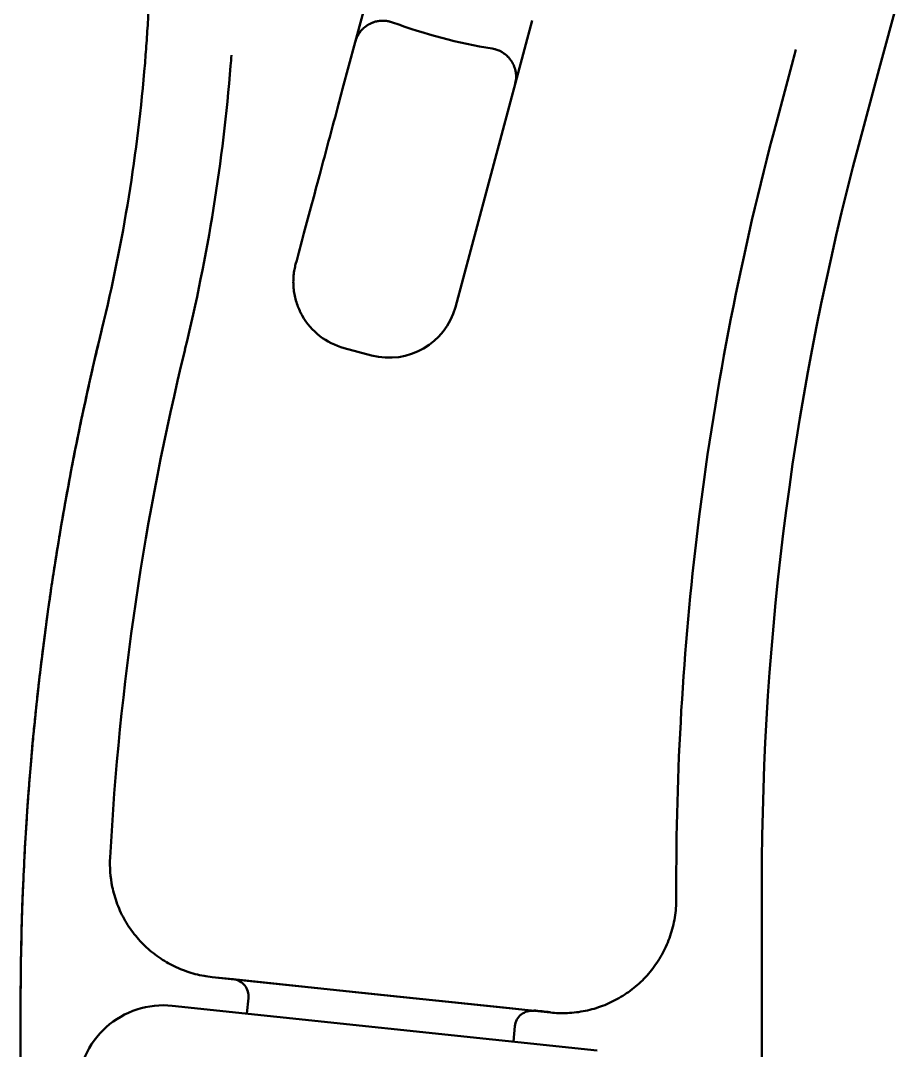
# Model space of a CAD drawing. Header units: millimetres. Extents: x 0 to 8400, y 0 to 5940.
# Drawn here: x 3649.3 to 3803.2, y 3147.7 to 3328.4 of the extents above; entities that cross this region are included whole.
import ezdxf

# ---------------------------------------------------------------- set-up
doc = ezdxf.new("R2010")
doc.units = ezdxf.units.MM
doc.header["$LTSCALE"] = 20
doc.layers.add('可見 (ISO)', color=7, linetype='Continuous', lineweight=50)

msp = doc.modelspace()

# ---------------------------------------------------------------- linework, layer by layer
at = {"layer": '可見 (ISO)'}
for p, q in [((3705.76, 3316.43), (3710.99, 3335.93)), ((3803.24, 3332.47), (3799.88, 3319.97)), ((3739.01, 3328.45), (3725.53, 3278.17)), ((3784.77, 3321.52), (3781.83, 3310.53)), ((3799.88, 3319.97), (3796.32, 3306.65)), ((3710.84, 3269.68), (3706.01, 3270.98)), ((3764.28, 3175.84), (3764.28, 3177.24)), ((3779.28, 3175.84), (3779.28, 3177.24)), ((3649.69, 3175.96), (3649.69, 3175.96)), ((3764.28, 3174.26), (3764.28, 3175.84)), ((3682.85, 3160.61), (3742.19, 3154.37)), ((3682.85, 3160.61), (3686.58, 3160.22)), ((3710.16, 3157.74), (3686.58, 3160.22)), ((3689.25, 3156.92), (3688.96, 3154.2)), ((3710.16, 3157.74), (3715.78, 3157.15)), ((3724.97, 3156.18), (3715.78, 3157.15)), ((3649.28, 3130.43), (3649.28, 3155.72)), ((3675.89, 3155.57), (3750.41, 3147.74)), ((3724.97, 3156.18), (3735.07, 3155.12)), ((3739.29, 3154.68), (3735.07, 3155.12)), ((3735.7, 3149.28), (3735.99, 3152.01))]:
    msp.add_line(p, q, dxfattribs=at)
for centre, radius, start, end in [((3712.81, 3323.41), 5, 69.8364, 75), ((3747.28, 3417.28), 95, 249.8364, 260.7392), ((3731.19, 3318.59), 5, 75, 80.7392), ((3713.94, 3281.28), 12, 255, 345), ((3709.11, 3282.57), 12, 209.5137, 255), ((3686.26, 3157.24), 3, 39, 84), ((3686.26, 3157.24), 3, 354, 39), ((3674.32, 3140.65), 15, 84, 180), ((3738.97, 3151.7), 3, 129, 174), ((3738.97, 3151.7), 3, 84, 129)]:
    msp.add_arc(centre, radius, start, end, dxfattribs=at)
for centre, major_axis, ratio, start_param, end_param in [((3804.93, 3396.74), (44.25, 165.13), 0.00001, 2.03124, 2.04372), ((3632.33, 3390.53), (-17.18, 152.33), 0.341906, 4.196573, 4.210251), ((3372.1, 3345.43), (296.09, -48.27), 0.999998, 6.205372, 6.363233), ((4279.28, 3177.24), (46.1, 497.87), 1, 1.401337, 1.663136), ((4147.82, 3155.93), (70.56, 479.09), 0.998469, 1.477465, 1.663844), ((3684.94, 3180.5), (1.96, -19.9), 0.999991, 4.561039, 4.81857), ((3932.2, 3134.4), (-8216.7, 863.61), 0.00001, 4.735516, 4.735869)]:
    msp.add_ellipse(centre, major_axis=major_axis, ratio=ratio, start_param=start_param, end_param=end_param, dxfattribs=at)
for points, knots in [([(3667.71, 3396.53), (3667.83, 3395.84), (3667.95, 3395.15), (3668.06, 3394.46), (3668.19, 3393.72), (3668.31, 3392.98), (3668.42, 3392.24), (3668.54, 3391.49), (3668.66, 3390.75), (3668.77, 3390.01), (3668.88, 3389.27), (3668.99, 3388.53), (3669.09, 3387.79), (3669.19, 3387.09), (3669.29, 3386.39), (3669.38, 3385.69), (3669.39, 3385.65), (3669.4, 3385.61), (3669.4, 3385.57), (3669.5, 3384.83), (3669.6, 3384.09), (3669.69, 3383.35), (3669.79, 3382.61), (3669.88, 3381.87), (3669.97, 3381.13), (3670.05, 3380.4), (3670.14, 3379.66), (3670.22, 3378.92), (3670.29, 3378.37), (3670.35, 3377.81), (3670.41, 3377.26), (3670.42, 3377.07), (3670.44, 3376.89), (3670.46, 3376.71), (3670.54, 3375.98), (3670.61, 3375.24), (3670.69, 3374.51), (3670.76, 3373.77), (3670.83, 3373.04), (3670.89, 3372.3), (3670.96, 3371.57), (3671.02, 3370.84), (3671.08, 3370.1), (3671.14, 3369.37), (3671.2, 3368.64), (3671.26, 3367.91), (3671.31, 3367.17), (3671.36, 3366.44), (3671.41, 3365.71), (3671.46, 3364.98), (3671.51, 3364.25), (3671.55, 3363.52), (3671.57, 3363.29), (3671.58, 3363.06), (3671.59, 3362.83), (3671.62, 3362.33), (3671.65, 3361.84), (3671.68, 3361.34), (3671.69, 3361.04), (3671.71, 3360.74), (3671.72, 3360.44), (3671.74, 3360.04), (3671.76, 3359.65), (3671.78, 3359.25), (3671.78, 3359.22), (3671.78, 3359.19), (3671.78, 3359.16), (3671.79, 3358.99), (3671.8, 3358.82), (3671.81, 3358.66), (3671.81, 3358.56), (3671.82, 3358.46), (3671.82, 3358.36), (3671.82, 3358.28), (3671.83, 3358.21), (3671.83, 3358.13), (3671.83, 3358.11), (3671.83, 3358.08), (3671.83, 3358.06), (3671.85, 3357.7), (3671.86, 3357.34), (3671.88, 3356.98), (3671.9, 3356.26), (3671.93, 3355.54), (3671.95, 3354.81), (3671.97, 3354.09), (3671.99, 3353.37), (3672.01, 3352.64), (3672.03, 3351.92), (3672.04, 3351.2), (3672.06, 3350.48), (3672.07, 3349.8), (3672.08, 3349.13), (3672.08, 3348.45), (3672.08, 3348.4), (3672.08, 3348.36), (3672.08, 3348.32), (3672.09, 3347.61), (3672.1, 3346.89), (3672.1, 3346.17), (3672.1, 3345.45), (3672.1, 3344.74), (3672.1, 3344.02), (3672.09, 3343.31), (3672.09, 3342.6), (3672.08, 3341.88), (3672.07, 3341.18), (3672.06, 3340.47), (3672.05, 3339.76), (3672.04, 3339.76), (3672.04, 3339.75), (3672.04, 3339.75), (3672.03, 3339.04), (3672.02, 3338.33), (3672, 3337.62), (3671.98, 3336.91), (3671.96, 3336.2), (3671.93, 3335.49), (3671.91, 3334.79), (3671.88, 3334.09), (3671.86, 3333.38), (3671.83, 3332.68), (3671.8, 3331.97), (3671.76, 3331.27), (3671.75, 3330.98), (3671.74, 3330.69), (3671.72, 3330.4), (3671.7, 3329.99), (3671.68, 3329.58), (3671.66, 3329.17), (3671.62, 3328.47), (3671.58, 3327.78), (3671.54, 3327.08), (3671.49, 3326.38), (3671.45, 3325.69), (3671.4, 3325), (3671.35, 3324.3), (3671.31, 3323.61), (3671.25, 3322.92), (3671.2, 3322.28), (3671.15, 3321.63), (3671.1, 3320.99)], [0, 0, 0, 0, 0.026899, 0.026899, 0.026899, 0.055852, 0.055852, 0.055852, 0.084745, 0.084745, 0.084745, 0.113579, 0.113579, 0.113579, 0.140787, 0.140787, 0.140787, 0.142358, 0.142358, 0.142358, 0.171087, 0.171087, 0.171087, 0.199774, 0.199774, 0.199774, 0.228425, 0.228425, 0.228425, 0.25, 0.25, 0.25, 0.257045, 0.257045, 0.257045, 0.285639, 0.285639, 0.285639, 0.314215, 0.314215, 0.314215, 0.342778, 0.342778, 0.342778, 0.371334, 0.371334, 0.371334, 0.399886, 0.399886, 0.399886, 0.42844, 0.42844, 0.42844, 0.4375, 0.4375, 0.4375, 0.457004, 0.457004, 0.457004, 0.46875, 0.46875, 0.46875, 0.484375, 0.484375, 0.484375, 0.485582, 0.485582, 0.485582, 0.492187, 0.492187, 0.492187, 0.496094, 0.496094, 0.496094, 0.499023, 0.499023, 0.499023, 0.5, 0.5, 0.5, 0.515049, 0.515049, 0.515049, 0.545219, 0.545219, 0.545219, 0.575147, 0.575147, 0.575147, 0.604846, 0.604846, 0.604846, 0.632614, 0.632614, 0.632614, 0.634322, 0.634322, 0.634322, 0.663592, 0.663592, 0.663592, 0.692664, 0.692664, 0.692664, 0.721548, 0.721548, 0.721548, 0.75, 0.75, 0.75, 0.750252, 0.750252, 0.750252, 0.778784, 0.778784, 0.778784, 0.807152, 0.807152, 0.807152, 0.835364, 0.835364, 0.835364, 0.863429, 0.863429, 0.863429, 0.875, 0.875, 0.875, 0.891352, 0.891352, 0.891352, 0.919141, 0.919141, 0.919141, 0.9468, 0.9468, 0.9468, 0.974334, 0.974334, 0.974334, 1, 1, 1, 1]), ([(3710.09, 3327.6), (3710.1, 3327.61), (3710.11, 3327.62), (3710.12, 3327.62), (3710.13, 3327.63), (3710.15, 3327.64), (3710.17, 3327.65), (3710.17, 3327.66), (3710.18, 3327.66), (3710.19, 3327.67), (3710.19, 3327.67), (3710.2, 3327.67), (3710.2, 3327.68), (3710.2, 3327.68), (3710.2, 3327.68), (3710.21, 3327.68), (3710.21, 3327.68), (3710.21, 3327.68), (3710.21, 3327.68), (3710.34, 3327.76), (3710.47, 3327.83), (3710.58, 3327.89), (3710.61, 3327.9), (3710.64, 3327.91), (3710.67, 3327.93), (3710.69, 3327.94), (3710.71, 3327.95), (3710.73, 3327.96), (3710.8, 3327.99), (3710.87, 3328.02), (3710.93, 3328.05), (3710.96, 3328.06), (3710.99, 3328.07), (3711.02, 3328.08), (3711.03, 3328.08), (3711.05, 3328.09), (3711.06, 3328.09), (3711.06, 3328.1), (3711.07, 3328.1), (3711.08, 3328.1), (3711.08, 3328.1), (3711.08, 3328.1), (3711.08, 3328.1), (3711.09, 3328.11), (3711.09, 3328.11), (3711.09, 3328.11), (3711.25, 3328.17), (3711.41, 3328.21), (3711.55, 3328.25), (3711.56, 3328.25), (3711.56, 3328.25), (3711.56, 3328.25), (3711.63, 3328.27), (3711.7, 3328.29), (3711.76, 3328.3), (3711.8, 3328.31), (3711.83, 3328.31), (3711.86, 3328.32), (3711.88, 3328.32), (3711.89, 3328.33), (3711.91, 3328.33), (3711.92, 3328.33), (3711.92, 3328.33), (3711.93, 3328.33), (3711.94, 3328.33), (3711.95, 3328.34), (3711.96, 3328.34), (3711.98, 3328.34), (3712, 3328.35), (3712.02, 3328.35), (3712.17, 3328.37), (3712.32, 3328.39), (3712.46, 3328.4), (3712.5, 3328.4), (3712.53, 3328.4), (3712.56, 3328.4), (3712.63, 3328.41), (3712.69, 3328.41), (3712.76, 3328.41), (3712.79, 3328.41), (3712.83, 3328.41), (3712.87, 3328.41), (3712.95, 3328.41), (3713.04, 3328.41), (3713.12, 3328.4), (3713.16, 3328.4), (3713.2, 3328.4), (3713.24, 3328.39), (3713.26, 3328.39), (3713.28, 3328.39), (3713.29, 3328.39), (3713.35, 3328.38), (3713.41, 3328.37), (3713.46, 3328.37), (3713.51, 3328.36), (3713.55, 3328.36), (3713.6, 3328.35), (3713.71, 3328.33), (3713.82, 3328.31), (3713.93, 3328.28), (3713.97, 3328.28), (3714, 3328.27), (3714.03, 3328.26), (3714.06, 3328.25), (3714.08, 3328.25), (3714.1, 3328.24)], [0.3545854, 0.3545854, 0.3545854, 0.3545854, 0.359375, 0.359375, 0.359375, 0.3671875, 0.3671875, 0.3671875, 0.3710937, 0.3710937, 0.3710937, 0.3730469, 0.3730469, 0.3730469, 0.3740234, 0.3740234, 0.3740234, 0.375, 0.375, 0.375, 0.4180896, 0.4180896, 0.4180896, 0.4289797, 0.4289797, 0.4289797, 0.4375, 0.4375, 0.4375, 0.46875, 0.46875, 0.46875, 0.484375, 0.484375, 0.484375, 0.4921875, 0.4921875, 0.4921875, 0.4960937, 0.4960937, 0.4960937, 0.4980469, 0.4980469, 0.4980469, 0.5, 0.5, 0.5, 0.5625, 0.5625, 0.5625, 0.5635531, 0.5635531, 0.5635531, 0.59375, 0.59375, 0.59375, 0.609375, 0.609375, 0.609375, 0.6171875, 0.6171875, 0.6171875, 0.6210937, 0.6210937, 0.6210937, 0.625, 0.625, 0.625, 0.6350541, 0.6350541, 0.6350541, 0.7019003, 0.7019003, 0.7019003, 0.7178072, 0.7178072, 0.7178072, 0.75, 0.75, 0.75, 0.7687591, 0.7687591, 0.7687591, 0.8125, 0.8125, 0.8125, 0.8344122, 0.8344122, 0.8344122, 0.84375, 0.84375, 0.84375, 0.875, 0.875, 0.875, 0.9004129, 0.9004129, 0.9004129, 0.9662059, 0.9662059, 0.9662059, 0.9856797, 0.9856797, 0.9856797, 1, 1, 1, 1]), ([(3707.98, 3324.7), (3708.02, 3324.86), (3708.07, 3325.02), (3708.14, 3325.2), (3708.16, 3325.25), (3708.18, 3325.29), (3708.2, 3325.34), (3708.22, 3325.4), (3708.25, 3325.46), (3708.28, 3325.53), (3708.3, 3325.58), (3708.33, 3325.64), (3708.36, 3325.69), (3708.39, 3325.75), (3708.42, 3325.81), (3708.46, 3325.87), (3708.48, 3325.91), (3708.49, 3325.94), (3708.51, 3325.97), (3708.52, 3325.98), (3708.53, 3326), (3708.54, 3326.02), (3708.55, 3326.02), (3708.55, 3326.03), (3708.56, 3326.04), (3708.56, 3326.04), (3708.56, 3326.05), (3708.56, 3326.05), (3708.56, 3326.05), (3708.57, 3326.06), (3708.57, 3326.06), (3708.57, 3326.07), (3708.57, 3326.07), (3708.58, 3326.07), (3708.6, 3326.12), (3708.63, 3326.16), (3708.67, 3326.21), (3708.7, 3326.25), (3708.72, 3326.29), (3708.76, 3326.34), (3708.79, 3326.38), (3708.82, 3326.43), (3708.86, 3326.48), (3708.93, 3326.56), (3709, 3326.65), (3709.08, 3326.74), (3709.09, 3326.75), (3709.1, 3326.76), (3709.11, 3326.78), (3709.14, 3326.81), (3709.17, 3326.84), (3709.21, 3326.88), (3709.23, 3326.9), (3709.25, 3326.92), (3709.28, 3326.95), (3709.28, 3326.95), (3709.28, 3326.95), (3709.28, 3326.96)], [0.0000001, 0.0000001, 0.0000001, 0.0000001, 0.049816, 0.049816, 0.049816, 0.0625, 0.0625, 0.0625, 0.0794204, 0.0794204, 0.0794204, 0.09375, 0.09375, 0.09375, 0.109375, 0.109375, 0.109375, 0.1171875, 0.1171875, 0.1171875, 0.1210937, 0.1210937, 0.1210937, 0.1230469, 0.1230469, 0.1230469, 0.1240234, 0.1240234, 0.1240234, 0.1247559, 0.1247559, 0.1247559, 0.1267236, 0.1267236, 0.1267236, 0.1500407, 0.1500407, 0.1500407, 0.1685019, 0.1685019, 0.1685019, 0.1875, 0.1875, 0.1875, 0.21875, 0.21875, 0.21875, 0.2231535, 0.2231535, 0.2231535, 0.234375, 0.234375, 0.234375, 0.2421875, 0.2421875, 0.2421875, 0.2429195, 0.2429195, 0.2429195, 0.2429195]), ([(3732.48, 3323.42), (3732.58, 3323.39), (3732.69, 3323.36), (3732.79, 3323.32), (3732.84, 3323.3), (3732.89, 3323.29), (3732.94, 3323.27), (3733, 3323.25), (3733.05, 3323.23), (3733.1, 3323.21), (3733.25, 3323.14), (3733.41, 3323.07), (3733.56, 3322.99), (3733.62, 3322.95), (3733.68, 3322.92), (3733.73, 3322.89), (3733.84, 3322.83), (3733.95, 3322.76), (3734.06, 3322.68), (3734.11, 3322.64), (3734.17, 3322.6), (3734.22, 3322.56), (3734.25, 3322.54), (3734.28, 3322.52), (3734.31, 3322.49), (3734.32, 3322.48), (3734.33, 3322.47), (3734.35, 3322.46), (3734.36, 3322.45), (3734.36, 3322.45), (3734.37, 3322.44), (3734.38, 3322.44), (3734.38, 3322.43), (3734.39, 3322.42), (3734.48, 3322.35), (3734.59, 3322.25), (3734.69, 3322.15), (3734.75, 3322.1), (3734.8, 3322.04), (3734.86, 3321.98), (3734.88, 3321.95), (3734.91, 3321.92), (3734.94, 3321.89), (3734.95, 3321.88), (3734.97, 3321.86), (3734.98, 3321.84), (3734.99, 3321.84), (3734.99, 3321.83), (3735, 3321.82), (3735, 3321.82), (3735.01, 3321.81), (3735.01, 3321.81), (3735.01, 3321.81), (3735.01, 3321.8), (3735.02, 3321.8), (3735.02, 3321.8), (3735.02, 3321.8), (3735.02, 3321.79), (3735.07, 3321.73), (3735.14, 3321.65), (3735.21, 3321.55), (3735.23, 3321.53), (3735.24, 3321.51), (3735.26, 3321.48), (3735.31, 3321.41), (3735.36, 3321.34), (3735.41, 3321.26), (3735.44, 3321.22), (3735.47, 3321.17), (3735.49, 3321.13), (3735.51, 3321.11), (3735.52, 3321.08), (3735.53, 3321.06), (3735.54, 3321.05), (3735.55, 3321.04), (3735.55, 3321.02), (3735.56, 3321.02), (3735.56, 3321.01), (3735.56, 3321.01), (3735.56, 3321), (3735.57, 3321), (3735.57, 3321), (3735.57, 3320.99), (3735.57, 3320.99), (3735.57, 3320.99), (3735.59, 3320.95), (3735.62, 3320.9), (3735.64, 3320.86)], [0, 0, 0, 0, 0.0625, 0.0625, 0.0625, 0.09375, 0.09375, 0.09375, 0.125, 0.125, 0.125, 0.216227, 0.216227, 0.216227, 0.25, 0.25, 0.25, 0.3125, 0.3125, 0.3125, 0.34375, 0.34375, 0.34375, 0.359375, 0.359375, 0.359375, 0.3671875, 0.3671875, 0.3671875, 0.3710938, 0.3710938, 0.3710938, 0.375, 0.375, 0.375, 0.4375, 0.4375, 0.4375, 0.46875, 0.46875, 0.46875, 0.484375, 0.484375, 0.484375, 0.4921875, 0.4921875, 0.4921875, 0.4960938, 0.4960938, 0.4960938, 0.4980469, 0.4980469, 0.4980469, 0.4990234, 0.4990234, 0.4990234, 0.5, 0.5, 0.5, 0.5506668, 0.5506668, 0.5506668, 0.5625, 0.5625, 0.5625, 0.59375, 0.59375, 0.59375, 0.609375, 0.609375, 0.609375, 0.6171875, 0.6171875, 0.6171875, 0.6210938, 0.6210938, 0.6210938, 0.6230469, 0.6230469, 0.6230469, 0.6240234, 0.6240234, 0.6240234, 0.625, 0.625, 0.625, 0.6454627, 0.6454627, 0.6454627, 0.6454627]), ([(3736.03, 3319.84), (3736.08, 3319.63), (3736.12, 3319.44), (3736.14, 3319.27), (3736.15, 3319.17), (3736.16, 3319.08), (3736.17, 3318.99), (3736.17, 3318.95), (3736.18, 3318.91), (3736.18, 3318.87), (3736.18, 3318.85), (3736.18, 3318.83), (3736.18, 3318.81), (3736.18, 3318.81), (3736.18, 3318.8), (3736.18, 3318.79), (3736.18, 3318.78), (3736.18, 3318.78), (3736.18, 3318.78), (3736.18, 3318.77), (3736.18, 3318.77), (3736.18, 3318.76), (3736.18, 3318.76), (3736.18, 3318.75), (3736.18, 3318.74), (3736.19, 3318.45), (3736.18, 3318.19), (3736.15, 3317.95), (3736.12, 3317.75), (3736.09, 3317.57), (3736.05, 3317.41), (3736.04, 3317.37), (3736.03, 3317.33), (3736.02, 3317.29)], [0.761444, 0.761444, 0.761444, 0.761444, 0.8125, 0.8125, 0.8125, 0.84375, 0.84375, 0.84375, 0.859375, 0.859375, 0.859375, 0.8671875, 0.8671875, 0.8671875, 0.8710938, 0.8710938, 0.8710938, 0.8730469, 0.8730469, 0.8730469, 0.8747559, 0.8747559, 0.8747559, 0.8766807, 0.8766807, 0.8766807, 0.9375, 0.9375, 0.9375, 0.9873141, 0.9873141, 0.9873141, 1, 1, 1, 1]), ([(3697.52, 3285.68), (3698.01, 3287.49), (3698.49, 3289.3), (3699.44, 3292.83), (3699.9, 3294.54), (3700.8, 3297.92), (3701.25, 3299.57), (3701.73, 3301.37), (3701.77, 3301.52), (3702.31, 3303.54), (3702.81, 3305.4), (3703.81, 3309.13), (3704.3, 3310.98), (3705.12, 3314.04), (3705.44, 3315.24), (3705.76, 3316.43)], [0, 0, 0, 0, 0.173381, 0.173381, 0.339047, 0.339047, 0.5, 0.5, 0.514507, 0.514507, 0.697224, 0.697224, 0.880673, 0.880673, 1, 1, 1, 1]), ([(3764.28, 3177.24), (3764.28, 3198.66), (3765.62, 3220.11), (3771.21, 3264.64), (3775.73, 3287.78), (3781.83, 3310.53)], [0, 0, 0, 0, 7.262504, 7.262504, 15.19197, 15.19197, 15.19197, 15.19197]), ([(3697.11, 3282.57), (3697.11, 3282.59), (3697.11, 3282.97), (3697.15, 3283.71), (3697.29, 3284.73), (3697.44, 3285.38), (3697.52, 3285.68)], [0.6589585, 0.6589585, 0.6589585, 0.6589585, 0.6638977, 0.7826603, 0.9001909, 1, 1, 1, 1]), ([(3698.67, 3276.66), (3698.55, 3276.87), (3698.28, 3277.39), (3697.89, 3278.27), (3697.55, 3279.32), (3697.29, 3280.4), (3697.15, 3281.49), (3697.11, 3282.22), (3697.11, 3282.57)], [0, 0, 0, 0, 0.0741634, 0.1867393, 0.303639, 0.4233986, 0.5439907, 0.6589585, 0.6589585, 0.6589585, 0.6589585]), ([(3649.28, 3155.72), (3649.28, 3175.89), (3650.51, 3196.05), (3655.31, 3235.65), (3658.87, 3255.17), (3663.54, 3274.28)], [0.000009, 0.000009, 0.000009, 0.000009, 6.077266, 6.077266, 12.091545, 12.091545, 12.091545, 12.091545]), ([(3650.4, 3189.18), (3650.4, 3189.24), (3650.41, 3189.3), (3650.41, 3189.35), (3650.44, 3189.77), (3650.47, 3190.21), (3650.5, 3190.66), (3650.5, 3190.67), (3650.5, 3190.68), (3650.5, 3190.68), (3650.52, 3190.91), (3650.54, 3191.15), (3650.55, 3191.39), (3650.56, 3191.51), (3650.57, 3191.63), (3650.58, 3191.75), (3650.58, 3191.81), (3650.59, 3191.87), (3650.59, 3191.93), (3650.6, 3191.98), (3650.6, 3192.03), (3650.6, 3192.07), (3650.6, 3192.09), (3650.61, 3192.1), (3650.61, 3192.12), (3650.63, 3192.38), (3650.64, 3192.63), (3650.66, 3192.89), (3650.73, 3193.72), (3650.79, 3194.54), (3650.85, 3195.36), (3650.93, 3196.28), (3651, 3197.2), (3651.08, 3198.11), (3651.17, 3199.14), (3651.26, 3200.16), (3651.35, 3201.17), (3651.4, 3201.7), (3651.45, 3202.22), (3651.5, 3202.75), (3651.55, 3203.37), (3651.61, 3203.98), (3651.67, 3204.59), (3651.78, 3205.67), (3651.89, 3206.74), (3652, 3207.79), (3652.02, 3208), (3652.04, 3208.21), (3652.06, 3208.42), (3652.13, 3209.03), (3652.2, 3209.64), (3652.26, 3210.25), (3652.31, 3210.65), (3652.35, 3211.06), (3652.4, 3211.46), (3652.42, 3211.66), (3652.44, 3211.86), (3652.46, 3212.06), (3652.48, 3212.16), (3652.49, 3212.26), (3652.5, 3212.36), (3652.51, 3212.45), (3652.52, 3212.55), (3652.53, 3212.65), (3652.53, 3212.65), (3652.53, 3212.65), (3652.53, 3212.66), (3652.54, 3212.68), (3652.54, 3212.71), (3652.54, 3212.74), (3652.73, 3214.39), (3652.93, 3216.04), (3653.13, 3217.66), (3653.36, 3219.48), (3653.59, 3221.28), (3653.83, 3223.06), (3653.99, 3224.17), (3654.14, 3225.27), (3654.3, 3226.36), (3654.41, 3227.17), (3654.53, 3227.97), (3654.65, 3228.77), (3654.85, 3230.16), (3655.06, 3231.53), (3655.27, 3232.89), (3655.36, 3233.47), (3655.45, 3234.05), (3655.55, 3234.63), (3655.62, 3235.11), (3655.7, 3235.59), (3655.78, 3236.07), (3655.86, 3236.59), (3655.95, 3237.11), (3656.04, 3237.64), (3656.08, 3237.9), (3656.12, 3238.16), (3656.17, 3238.41), (3656.19, 3238.54), (3656.21, 3238.67), (3656.23, 3238.8), (3656.25, 3238.93), (3656.27, 3239.06), (3656.3, 3239.18), (3656.3, 3239.2), (3656.3, 3239.23), (3656.31, 3239.26), (3656.38, 3239.66), (3656.45, 3240.06), (3656.51, 3240.47), (3656.85, 3242.42), (3657.19, 3244.35), (3657.55, 3246.27), (3657.91, 3248.22), (3658.27, 3250.15), (3658.65, 3252.06), (3659.03, 3254.01), (3659.42, 3255.93), (3659.82, 3257.84), (3660.22, 3259.78), (3660.64, 3261.7), (3661.06, 3263.6), (3661.48, 3265.54), (3661.92, 3267.45), (3662.36, 3269.35), (3662.75, 3271.01), (3663.14, 3272.66), (3663.54, 3274.29)], [0.2166653, 0.2166653, 0.2166653, 0.2166653, 0.21875, 0.21875, 0.21875, 0.2341052, 0.2341052, 0.2341052, 0.234375, 0.234375, 0.234375, 0.2421875, 0.2421875, 0.2421875, 0.2460937, 0.2460937, 0.2460937, 0.2480469, 0.2480469, 0.2480469, 0.2495117, 0.2495117, 0.2495117, 0.25, 0.25, 0.25, 0.2588102, 0.2588102, 0.2588102, 0.2872541, 0.2872541, 0.2872541, 0.3194115, 0.3194115, 0.3194115, 0.3559571, 0.3559571, 0.3559571, 0.375, 0.375, 0.375, 0.3976515, 0.3976515, 0.3976515, 0.4375, 0.4375, 0.4375, 0.445422, 0.445422, 0.445422, 0.46875, 0.46875, 0.46875, 0.484375, 0.484375, 0.484375, 0.4921875, 0.4921875, 0.4921875, 0.4960937, 0.4960937, 0.4960937, 0.4998779, 0.4998779, 0.4998779, 0.5, 0.5, 0.5, 0.5006942, 0.5006942, 0.5006942, 0.5446861, 0.5446861, 0.5446861, 0.5940818, 0.5940818, 0.5940818, 0.625, 0.625, 0.625, 0.6478037, 0.6478037, 0.6478037, 0.6875, 0.6875, 0.6875, 0.7045815, 0.7045815, 0.7045815, 0.71875, 0.71875, 0.71875, 0.734375, 0.734375, 0.734375, 0.7421875, 0.7421875, 0.7421875, 0.7460938, 0.7460938, 0.7460938, 0.749939, 0.749939, 0.749939, 0.7504642, 0.7504642, 0.7504642, 0.758542, 0.758542, 0.758542, 0.7978709, 0.7978709, 0.7978709, 0.8379416, 0.8379416, 0.8379416, 0.8787468, 0.8787468, 0.8787468, 0.9203307, 0.9203307, 0.9203307, 0.9627393, 0.9627393, 0.9627393, 1, 1, 1, 1]), ([(3649.28, 3155.72), (3649.28, 3156.79), (3649.28, 3158.38), (3649.3, 3160.18), (3649.31, 3161.07), (3649.31, 3161.56), (3649.32, 3161.8), (3649.32, 3161.93), (3649.32, 3161.94), (3649.33, 3162.88), (3649.35, 3164.25), (3649.38, 3165.8), (3649.4, 3166.57), (3649.41, 3166.98), (3649.41, 3167.17), (3649.41, 3167.27), (3649.41, 3167.3), (3649.43, 3168.13), (3649.46, 3169.32), (3649.5, 3170.66), (3649.52, 3171.32), (3649.53, 3171.65), (3649.54, 3171.79), (3649.54, 3171.88), (3649.54, 3171.93), (3649.56, 3172.33), (3649.57, 3172.86), (3649.59, 3173.46), (3649.61, 3173.77), (3649.61, 3173.92), (3649.61, 3174.01), (3649.61, 3174.03), (3649.64, 3174.68), (3649.66, 3175.32), (3649.69, 3175.96)], [0, 0, 0, 0, 0.125, 0.1875, 0.21875, 0.234375, 0.248047, 0.248047, 0.25, 0.25, 0.375, 0.4375, 0.46875, 0.484375, 0.496094, 0.496094, 0.5, 0.5, 0.625, 0.6875, 0.71875, 0.734375, 0.742188, 0.742188, 0.75, 0.75, 0.8125, 0.84375, 0.859375, 0.871094, 0.871094, 0.875, 0.875, 1, 1, 1, 1]), ([(3682.85, 3160.61), (3682.38, 3160.66), (3681.39, 3160.8), (3679.91, 3161.12), (3678.4, 3161.58), (3676.94, 3162.15), (3675.52, 3162.83), (3674.16, 3163.63), (3672.87, 3164.53), (3671.64, 3165.53), (3670.5, 3166.63), (3669.44, 3167.83), (3668.48, 3169.11), (3667.61, 3170.47), (3666.86, 3171.91), (3666.21, 3173.42), (3665.71, 3174.94), (3665.46, 3175.96), (3665.36, 3176.45)], [0, 0, 0, 0, 0.053476, 0.112847, 0.172305, 0.232013, 0.292034, 0.352452, 0.413357, 0.474864, 0.537106, 0.600217, 0.664332, 0.729683, 0.796514, 0.864976, 0.935183, 1, 1, 1, 1]), ([(3779.28, 3175.84), (3779.28, 3175.7), (3779.28, 3175.57), (3779.28, 3175.43), (3779.28, 3175.29), (3779.28, 3175.15), (3779.28, 3175.01), (3779.28, 3174.87), (3779.28, 3174.73), (3779.28, 3174.58), (3779.28, 3174.46), (3779.28, 3174.34), (3779.28, 3174.22), (3779.28, 3174.19), (3779.28, 3174.17), (3779.28, 3174.14), (3779.28, 3173.99), (3779.28, 3173.84), (3779.28, 3173.69), (3779.28, 3173.54), (3779.28, 3173.39), (3779.28, 3173.23), (3779.28, 3173.08), (3779.28, 3172.92), (3779.28, 3172.76), (3779.28, 3172.69), (3779.28, 3172.62), (3779.28, 3172.54), (3779.28, 3172.52), (3779.28, 3172.51), (3779.28, 3172.49), (3779.28, 3172.42), (3779.28, 3172.35), (3779.28, 3172.28), (3779.28, 3172.11), (3779.28, 3171.95), (3779.28, 3171.78), (3779.28, 3171.61), (3779.28, 3171.45), (3779.28, 3171.28), (3779.28, 3171.1), (3779.28, 3170.93), (3779.28, 3170.76), (3779.28, 3170.58), (3779.28, 3170.4), (3779.28, 3170.23), (3779.28, 3170.05), (3779.28, 3169.87), (3779.28, 3169.68), (3779.28, 3169.5), (3779.28, 3169.31), (3779.28, 3169.13), (3779.28, 3168.94), (3779.28, 3168.75), (3779.28, 3168.56), (3779.28, 3168.55), (3779.28, 3168.53), (3779.28, 3168.52), (3779.28, 3168.51), (3779.28, 3168.5), (3779.28, 3168.48), (3779.28, 3168.32), (3779.28, 3168.15), (3779.28, 3167.98), (3779.28, 3167.78), (3779.28, 3167.58), (3779.28, 3167.38), (3779.28, 3167.18), (3779.28, 3166.97), (3779.28, 3166.77), (3779.28, 3166.56), (3779.28, 3166.35), (3779.28, 3166.14), (3779.28, 3165.93), (3779.28, 3165.72), (3779.28, 3165.5), (3779.28, 3165.28), (3779.28, 3165.06), (3779.28, 3164.84), (3779.28, 3164.62), (3779.28, 3164.39), (3779.28, 3164.16), (3779.28, 3163.93), (3779.28, 3163.7), (3779.28, 3163.47), (3779.28, 3163.23), (3779.28, 3162.99), (3779.28, 3162.75), (3779.28, 3162.51), (3779.28, 3162.26), (3779.28, 3162.01), (3779.28, 3161.76), (3779.28, 3161.51), (3779.28, 3161.25), (3779.28, 3160.99), (3779.28, 3160.73), (3779.28, 3160.47), (3779.28, 3160.2), (3779.28, 3159.93), (3779.28, 3159.66), (3779.28, 3159.38), (3779.28, 3159.1), (3779.28, 3158.82), (3779.28, 3158.53), (3779.28, 3158.24), (3779.28, 3157.94), (3779.28, 3157.87), (3779.28, 3157.8), (3779.28, 3157.73), (3779.28, 3157.72), (3779.28, 3157.72), (3779.28, 3157.71), (3779.28, 3157.48), (3779.28, 3157.26), (3779.28, 3157.03), (3779.28, 3156.71), (3779.28, 3156.4), (3779.28, 3156.08), (3779.28, 3155.74), (3779.28, 3155.41), (3779.28, 3155.07), (3779.28, 3154.78), (3779.28, 3154.48), (3779.28, 3154.18), (3779.28, 3154.15), (3779.28, 3154.11), (3779.28, 3154.07), (3779.28, 3154.05), (3779.28, 3154.02), (3779.28, 3154), (3779.28, 3153.63), (3779.28, 3153.25), (3779.28, 3152.86), (3779.28, 3152.45), (3779.28, 3152.04), (3779.28, 3151.62), (3779.28, 3151.16), (3779.28, 3150.7), (3779.28, 3150.23), (3779.28, 3150.14), (3779.28, 3150.05), (3779.28, 3149.95), (3779.28, 3149.94), (3779.28, 3149.93), (3779.28, 3149.92), (3779.28, 3149.53), (3779.28, 3149.11), (3779.28, 3148.68), (3779.28, 3148.18), (3779.28, 3147.67), (3779.28, 3147.12), (3779.28, 3146.68), (3779.28, 3146.21), (3779.28, 3145.73), (3779.28, 3145.71), (3779.28, 3145.7), (3779.28, 3145.68), (3779.28, 3145.67), (3779.28, 3145.67), (3779.28, 3145.66), (3779.28, 3145.46), (3779.28, 3145.08), (3779.28, 3144.5), (3779.28, 3144.28), (3779.28, 3144.03), (3779.28, 3143.75), (3779.28, 3143.75), (3779.28, 3143.74), (3779.28, 3143.74), (3779.28, 3143.62), (3779.28, 3143.51), (3779.28, 3143.39), (3779.28, 3143.02), (3779.28, 3142.68), (3779.28, 3142.38), (3779.28, 3142.21), (3779.28, 3142.06), (3779.28, 3141.91), (3779.28, 3141.91), (3779.28, 3141.91), (3779.28, 3141.9), (3779.28, 3141.75), (3779.28, 3141.59), (3779.28, 3141.44), (3779.28, 3141.14), (3779.28, 3140.85), (3779.28, 3140.57), (3779.28, 3140.28), (3779.28, 3140.01), (3779.28, 3139.74), (3779.28, 3139.47), (3779.28, 3139.21), (3779.28, 3138.96), (3779.28, 3138.81), (3779.28, 3138.67), (3779.28, 3138.53), (3779.28, 3138.52), (3779.28, 3138.5), (3779.28, 3138.49), (3779.28, 3138.4), (3779.28, 3138.31), (3779.28, 3138.22), (3779.28, 3137.98), (3779.28, 3137.74), (3779.28, 3137.51), (3779.28, 3137.28), (3779.28, 3137.05), (3779.28, 3136.83), (3779.28, 3136.6), (3779.28, 3136.38), (3779.28, 3136.17), (3779.28, 3136.04), (3779.28, 3135.92), (3779.28, 3135.8), (3779.28, 3135.71), (3779.28, 3135.62), (3779.28, 3135.53), (3779.28, 3135.5), (3779.28, 3135.47), (3779.28, 3135.44), (3779.28, 3135.26), (3779.28, 3135.09), (3779.28, 3134.91), (3779.28, 3134.71), (3779.28, 3134.51), (3779.28, 3134.31), (3779.28, 3134.11), (3779.28, 3133.91), (3779.28, 3133.72), (3779.28, 3133.53), (3779.28, 3133.34), (3779.28, 3133.15), (3779.28, 3133.05), (3779.28, 3132.95), (3779.28, 3132.85), (3779.28, 3132.82), (3779.28, 3132.79), (3779.28, 3132.77), (3779.28, 3132.71), (3779.28, 3132.64), (3779.28, 3132.58), (3779.28, 3132.4), (3779.28, 3132.21), (3779.28, 3132.03), (3779.28, 3131.85), (3779.28, 3131.67), (3779.28, 3131.49), (3779.28, 3131.31), (3779.28, 3131.13), (3779.28, 3130.96), (3779.28, 3130.78), (3779.28, 3130.61), (3779.28, 3130.43)], [0, 0, 0, 0, 0.0161131, 0.0161131, 0.0161131, 0.032359, 0.032359, 0.032359, 0.0487282, 0.0487282, 0.0487282, 0.0625, 0.0625, 0.0625, 0.0652207, 0.0652207, 0.0652207, 0.0818337, 0.0818337, 0.0818337, 0.0985664, 0.0985664, 0.0985664, 0.1154179, 0.1154179, 0.1154179, 0.1230469, 0.1230469, 0.1230469, 0.125, 0.125, 0.125, 0.1319241, 0.1319241, 0.1319241, 0.1479742, 0.1479742, 0.1479742, 0.1641852, 0.1641852, 0.1641852, 0.1805595, 0.1805595, 0.1805595, 0.1970999, 0.1970999, 0.1970999, 0.2138093, 0.2138093, 0.2138093, 0.2306914, 0.2306914, 0.2306914, 0.2477505, 0.2477505, 0.2477505, 0.2490234, 0.2490234, 0.2490234, 0.25, 0.25, 0.25, 0.2628264, 0.2628264, 0.2628264, 0.2777587, 0.2777587, 0.2777587, 0.2928837, 0.2928837, 0.2928837, 0.3082119, 0.3082119, 0.3082119, 0.3237552, 0.3237552, 0.3237552, 0.3395268, 0.3395268, 0.3395268, 0.3555411, 0.3555411, 0.3555411, 0.3718148, 0.3718148, 0.3718148, 0.3883663, 0.3883663, 0.3883663, 0.4052173, 0.4052173, 0.4052173, 0.4223925, 0.4223925, 0.4223925, 0.4399215, 0.4399215, 0.4399215, 0.4578395, 0.4578395, 0.4578395, 0.4761894, 0.4761894, 0.4761894, 0.4950247, 0.4950247, 0.4950247, 0.4995117, 0.4995117, 0.4995117, 0.5, 0.5, 0.5, 0.5120028, 0.5120028, 0.5120028, 0.5285985, 0.5285985, 0.5285985, 0.5457337, 0.5457337, 0.5457337, 0.5605469, 0.5605469, 0.5605469, 0.5625, 0.5625, 0.5625, 0.5635193, 0.5635193, 0.5635193, 0.5815054, 0.5815054, 0.5815054, 0.6003677, 0.6003677, 0.6003677, 0.6206206, 0.6206206, 0.6206206, 0.6245117, 0.6245117, 0.6245117, 0.625, 0.625, 0.625, 0.6451854, 0.6451854, 0.6451854, 0.6680031, 0.6680031, 0.6680031, 0.6867085, 0.6867085, 0.6867085, 0.687439, 0.687439, 0.687439, 0.6877916, 0.6877916, 0.6877916, 0.7100092, 0.7100092, 0.7100092, 0.7186279, 0.7186279, 0.7186279, 0.71875, 0.71875, 0.71875, 0.7238188, 0.7238188, 0.7238188, 0.7405856, 0.7405856, 0.7405856, 0.7497559, 0.7497559, 0.7497559, 0.75, 0.75, 0.75, 0.7574289, 0.7574289, 0.7574289, 0.7722587, 0.7722587, 0.7722587, 0.7872157, 0.7872157, 0.7872157, 0.8024986, 0.8024986, 0.8024986, 0.8115234, 0.8115234, 0.8115234, 0.8125, 0.8125, 0.8125, 0.8176281, 0.8176281, 0.8176281, 0.8316096, 0.8316096, 0.8316096, 0.8454702, 0.8454702, 0.8454702, 0.8592729, 0.8592729, 0.8592729, 0.8671875, 0.8671875, 0.8671875, 0.8730635, 0.8730635, 0.8730635, 0.875, 0.875, 0.875, 0.8870214, 0.8870214, 0.8870214, 0.9008663, 0.9008663, 0.9008663, 0.9146189, 0.9146189, 0.9146189, 0.9283109, 0.9283109, 0.9283109, 0.9355469, 0.9355469, 0.9355469, 0.9375, 0.9375, 0.9375, 0.9422868, 0.9422868, 0.9422868, 0.9568349, 0.9568349, 0.9568349, 0.9712923, 0.9712923, 0.9712923, 0.9856765, 0.9856765, 0.9856765, 1, 1, 1, 1]), ([(3764.28, 3174.26), (3764.28, 3173.75), (3764.24, 3172.68), (3764.05, 3171.06), (3763.71, 3169.43), (3763.24, 3167.84), (3762.65, 3166.31), (3761.95, 3164.84), (3761.13, 3163.45), (3760.2, 3162.13), (3759.18, 3160.89), (3758.06, 3159.74), (3756.86, 3158.69), (3755.58, 3157.74), (3754.24, 3156.89), (3752.83, 3156.16), (3751.37, 3155.54), (3749.86, 3155.04), (3748.32, 3154.66), (3746.76, 3154.4), (3745.18, 3154.26), (3743.65, 3154.26), (3742.66, 3154.32), (3742.19, 3154.37)], [0, 0, 0, 0, 0.050244, 0.104412, 0.157473, 0.209276, 0.259957, 0.309706, 0.358624, 0.406852, 0.454536, 0.501726, 0.548468, 0.594845, 0.640949, 0.686837, 0.732527, 0.778073, 0.823568, 0.86905, 0.914443, 0.959661, 1, 1, 1, 1])]:
    msp.add_open_spline(points, degree=3, knots=knots, dxfattribs=at)
for points in [[(3710.09, 3327.6), (3709.78, 3327.41), (3709.52, 3327.19), (3709.28, 3326.96)], [(3686.11, 3320.51), (3684.78, 3303.79), (3682.11, 3287.11), (3678.11, 3270.73)], [(3736.03, 3319.84), (3735.94, 3320.17), (3735.82, 3320.51), (3735.64, 3320.86)], [(3649.69, 3175.96), (3649.87, 3180.37), (3650.11, 3184.78), (3650.4, 3189.18)]]:
    msp.add_open_spline(points, degree=3, dxfattribs=at)

doc.saveas('drawing.dxf')
